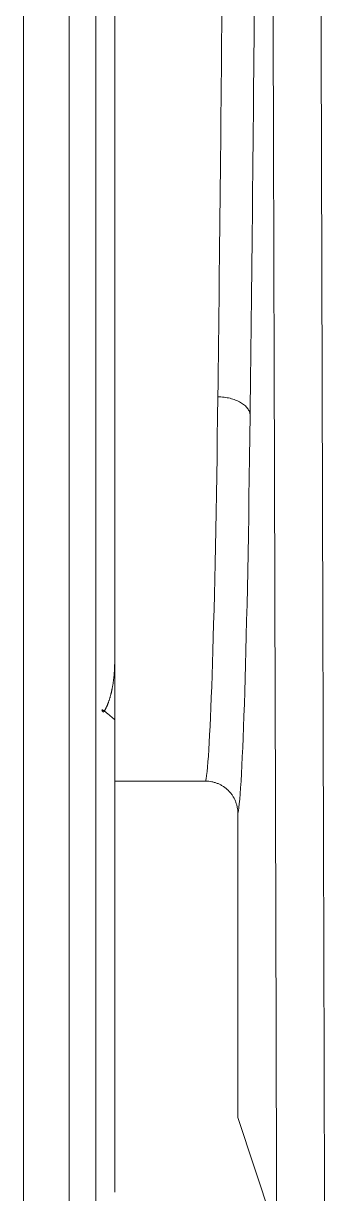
# Model space of a CAD drawing. Header units: inches. Extents: x 3778 to 56227, y -16914 to 35091.
# Drawn here: x 43235.61 to 43240.26, y -12645.99 to -12627.92 of the extents above; entities that cross this region are included whole.
import ezdxf

# ---------------------------------------------------------------- set-up
doc = ezdxf.new("R2010")
doc.units = ezdxf.units.IN
doc.header["$LTSCALE"] = 100
doc.header["$MEASUREMENT"] = 0
doc.layers.add('2-con', color=2, linetype='Continuous')
doc.layers.add('mark-B', color=2, linetype='Continuous', lineweight=20)

# ---------------------------------------------------------------- blocks, each defined once
blk = doc.blocks.new('무풍1WAY 대형')
at = {"layer": 'mark-B'}
for p, q in [((-555.468, -432.338), (-554.869, -434.137)), ((-554.869, -434.137), (-554.869, -438.833)), ((-554.372, -439.332), (-552.97, -439.332))]:
    blk.add_line(p, q, dxfattribs=at)
for centre, major_axis, ratio, start_param, end_param in [((-554.848, -453.602), (0, -14.819), 0.017455, 3.224212, 4.091435), ((-554.35, -453.602), (0, -14.322), 0.018062, 3.226482, 4.091211), ((-554.412, -471.105), (0, -45.311), 0.017455, 4.097856, 4.465042), ((-553.914, -471.105), (0, -44.813), 0.017649, 4.097856, 4.465042)]:
    blk.add_ellipse(centre, major_axis=major_axis, ratio=ratio, start_param=start_param, end_param=end_param, dxfattribs=at)
for points in [[(-552.677, -417.749), (-552.677, -430.948), (-552.676, -444.112), (-552.677, -457.233)], [(-552.264, -457.307), (-552.264, -444.215), (-552.264, -431.081), (-552.264, -417.913)], [(-552.968, -432.983), (-552.968, -435.416), (-552.968, -437.848), (-552.968, -440.279)], [(-552.968, -440.279), (-552.968, -440.398), (-552.968, -440.518), (-552.968, -440.638)], [(-552.968, -440.638), (-552.968, -440.681), (-552.968, -440.725), (-552.968, -440.769)], [(-552.968, -440.769), (-552.968, -440.907), (-552.968, -441.046), (-552.968, -441.185)], [(-552.968, -441.469), (-552.968, -441.373), (-552.968, -441.278), (-552.968, -441.182)]]:
    blk.add_open_spline(points, degree=3, dxfattribs=at)
for points, knots in [([(-551.56, -417.851), (-551.56, -418.023), (-551.56, -418.366), (-551.56, -418.881), (-551.56, -419.396), (-551.56, -419.911), (-551.56, -420.427), (-551.56, -420.943), (-551.56, -421.459), (-551.56, -421.976), (-551.56, -422.493), (-551.56, -423.011), (-551.56, -423.528), (-551.56, -424.047), (-551.56, -424.565), (-551.56, -425.084), (-551.56, -425.603), (-551.56, -426.122), (-551.56, -426.642), (-551.56, -427.162), (-551.56, -427.683), (-551.56, -428.204), (-551.56, -428.725), (-551.56, -429.246), (-551.56, -429.768), (-551.56, -430.29), (-551.56, -430.813), (-551.56, -431.335), (-551.56, -431.859), (-551.56, -432.382), (-551.56, -432.906), (-551.56, -433.43), (-551.56, -433.955), (-551.56, -434.479), (-551.56, -435.004), (-551.56, -435.53), (-551.56, -436.056), (-551.56, -436.582), (-551.56, -437.108), (-551.56, -437.635), (-551.56, -438.162), (-551.56, -438.69), (-551.56, -439.218), (-551.56, -439.746), (-551.56, -440.274), (-551.56, -440.803), (-551.56, -441.332), (-551.56, -441.862), (-551.56, -442.391), (-551.56, -442.922), (-551.56, -443.452), (-551.56, -443.983), (-551.56, -444.514), (-551.56, -445.045), (-551.56, -445.577), (-551.56, -446.109), (-551.56, -446.642), (-551.56, -447.174), (-551.56, -447.708), (-551.56, -448.241), (-551.56, -448.775), (-551.56, -449.309), (-551.56, -449.843), (-551.56, -450.378), (-551.56, -450.913), (-551.56, -451.448), (-551.56, -451.984), (-551.56, -452.52), (-551.56, -453.056), (-551.56, -453.593), (-551.56, -454.13), (-551.56, -454.667), (-551.56, -455.205), (-551.56, -455.743), (-551.56, -456.281), (-551.56, -456.82), (-551.56, -457.179), (-551.56, -457.359)], [0, 0, 0, 0, 0.012984, 0.025977, 0.03898, 0.051993, 0.065014, 0.078045, 0.091086, 0.104136, 0.117196, 0.130264, 0.143343, 0.156431, 0.169528, 0.182635, 0.195751, 0.208876, 0.222011, 0.235156, 0.248309, 0.261473, 0.274646, 0.287828, 0.301019, 0.31422, 0.327431, 0.340651, 0.35388, 0.367119, 0.380367, 0.393625, 0.406892, 0.420169, 0.433455, 0.446751, 0.460056, 0.47337, 0.486694, 0.500027, 0.51337, 0.526722, 0.540084, 0.553455, 0.566835, 0.580225, 0.593624, 0.607033, 0.620452, 0.633879, 0.647317, 0.660763, 0.674219, 0.687685, 0.70116, 0.714644, 0.728138, 0.741641, 0.755154, 0.768676, 0.782208, 0.795749, 0.8093, 0.82286, 0.836429, 0.850008, 0.863596, 0.877194, 0.890802, 0.904418, 0.918044, 0.93168, 0.945325, 0.95898, 0.972644, 0.986317, 1, 1, 1, 1]), ([(-555.468, -432.394), (-555.461, -435.082), (-555.453, -437.769), (-555.441, -441.796), (-555.437, -443.137), (-555.429, -445.82), (-555.425, -447.161), (-555.419, -449.172), (-555.417, -449.842), (-555.413, -451.182), (-555.411, -451.852), (-555.405, -453.862), (-555.401, -455.201), (-555.394, -457.209), (-555.392, -457.878), (-555.388, -459.216), (-555.385, -459.884), (-555.381, -461.22), (-555.379, -461.887), (-555.374, -463.222), (-555.369, -464.555), (-555.364, -465.887), (-555.359, -467.218), (-555.357, -467.883), (-555.349, -469.877), (-555.344, -471.204), (-555.327, -475.178), (-555.316, -477.818), (-555.292, -483.08), (-555.279, -485.702), (-555.259, -489.62), (-555.25, -491.25), (-555.241, -493.039), (-555.238, -493.526), (-555.236, -493.851), (-555.235, -494.014), (-555.231, -494.826), (-555.227, -495.476), (-555.224, -496.125)], [0, 0, 0, 0, 0.125, 0.125, 0.1875, 0.1875, 0.25, 0.25, 0.28125, 0.28125, 0.3125, 0.3125, 0.375, 0.375, 0.40625, 0.40625, 0.4375, 0.4375, 0.46875, 0.46875, 0.5, 0.53125, 0.53125, 0.5625, 0.5625, 0.625, 0.625, 0.75, 0.75, 0.875, 0.875, 0.9375, 0.953125, 0.960937, 0.960937, 0.96875, 0.96875, 1, 1, 1, 1]), ([(-556.207, -432.543), (-556.2, -435.147), (-556.193, -437.749), (-556.181, -441.649), (-556.177, -442.949), (-556.17, -445.548), (-556.166, -446.847), (-556.16, -448.795), (-556.158, -449.444), (-556.154, -450.742), (-556.152, -451.391), (-556.146, -453.337), (-556.142, -454.635), (-556.136, -456.581), (-556.134, -457.23), (-556.13, -458.528), (-556.127, -459.176), (-556.123, -460.474), (-556.121, -461.122), (-556.116, -462.419), (-556.114, -463.067), (-556.107, -465.009), (-556.103, -466.302), (-556.095, -468.239), (-556.093, -468.884), (-556.088, -470.174), (-556.085, -470.818), (-556.072, -474.037), (-556.061, -476.602), (-556.027, -484.271), (-556.002, -489.347), (-555.974, -494.387)], [0, 0, 0, 0, 0.125, 0.125, 0.1875, 0.1875, 0.25, 0.25, 0.28125, 0.28125, 0.3125, 0.3125, 0.375, 0.375, 0.40625, 0.40625, 0.4375, 0.4375, 0.46875, 0.46875, 0.5, 0.5, 0.5625, 0.5625, 0.59375, 0.59375, 0.625, 0.625, 0.75, 0.75, 1, 1, 1, 1]), ([(-554.869, -438.833), (-554.869, -438.866), (-554.866, -438.898), (-554.856, -438.946), (-554.852, -438.962), (-554.843, -438.993), (-554.837, -439.009), (-554.819, -439.054), (-554.804, -439.082), (-554.777, -439.123), (-554.767, -439.136), (-554.746, -439.162), (-554.735, -439.174), (-554.701, -439.208), (-554.676, -439.229), (-554.635, -439.257), (-554.621, -439.265), (-554.592, -439.28), (-554.563, -439.294), (-554.532, -439.305), (-554.501, -439.315), (-554.485, -439.319), (-554.437, -439.329), (-554.405, -439.332), (-554.372, -439.332)], [0, 0, 0, 0, 0.125, 0.125, 0.1875, 0.1875, 0.25, 0.25, 0.375, 0.375, 0.4375, 0.4375, 0.5, 0.5, 0.625, 0.625, 0.6875, 0.6875, 0.75, 0.8125, 0.8125, 0.875, 0.875, 1, 1, 1, 1]), ([(-552.968, -441.182), (-552.968, -440.957), (-552.968, -440.733), (-552.968, -440.304), (-552.968, -440.1), (-552.968, -439.896)], [0, 0, 0, 0, 0.524227, 0.524227, 1, 1, 1, 1]), ([(-552.968, -440.28), (-552.951, -440.296), (-552.933, -440.311), (-552.9, -440.34), (-552.884, -440.354), (-552.854, -440.378), (-552.841, -440.389), (-552.817, -440.408), (-552.806, -440.415), (-552.789, -440.427), (-552.783, -440.431), (-552.774, -440.435), (-552.772, -440.434), (-552.771, -440.43), (-552.773, -440.426), (-552.781, -440.414), (-552.787, -440.406), (-552.796, -440.397)], [0, 0, 0, 0, 0.125, 0.125, 0.25, 0.25, 0.375, 0.375, 0.5, 0.5, 0.625, 0.625, 0.75, 0.75, 0.875, 0.875, 1, 1, 1, 1]), ([(-552.968, -441.182), (-552.968, -441.174), (-552.968, -441.157), (-552.968, -441.133), (-552.967, -441.108), (-552.966, -441.084), (-552.965, -441.061), (-552.964, -441.038), (-552.962, -441.015), (-552.961, -440.993), (-552.959, -440.971), (-552.957, -440.949), (-552.955, -440.928), (-552.952, -440.907), (-552.95, -440.886), (-552.947, -440.866), (-552.944, -440.846), (-552.941, -440.827), (-552.938, -440.808), (-552.935, -440.79), (-552.931, -440.772), (-552.928, -440.754), (-552.924, -440.736), (-552.921, -440.72), (-552.917, -440.703), (-552.913, -440.687), (-552.909, -440.671), (-552.905, -440.656), (-552.901, -440.641), (-552.897, -440.626), (-552.892, -440.612), (-552.888, -440.598), (-552.884, -440.585), (-552.88, -440.572), (-552.875, -440.559), (-552.871, -440.547), (-552.866, -440.535), (-552.862, -440.523), (-552.857, -440.512), (-552.853, -440.502), (-552.848, -440.491), (-552.844, -440.481), (-552.839, -440.472), (-552.835, -440.463), (-552.831, -440.454), (-552.826, -440.445), (-552.822, -440.437), (-552.817, -440.43), (-552.813, -440.422), (-552.808, -440.415), (-552.804, -440.409), (-552.8, -440.403), (-552.797, -440.399), (-552.796, -440.397)], [0, 0, 0, 0, 0.031307, 0.062139, 0.092495, 0.122376, 0.151782, 0.180714, 0.20917, 0.237153, 0.264661, 0.291695, 0.318256, 0.344344, 0.369959, 0.395101, 0.419771, 0.443969, 0.467695, 0.49095, 0.513735, 0.536049, 0.557894, 0.57927, 0.600177, 0.620615, 0.640587, 0.660092, 0.679131, 0.697704, 0.715814, 0.73346, 0.750643, 0.767366, 0.783628, 0.799431, 0.814777, 0.829667, 0.844102, 0.858085, 0.871618, 0.884702, 0.89734, 0.909536, 0.921291, 0.93261, 0.943495, 0.953952, 0.963986, 0.9736, 0.982803, 0.9916, 1, 1, 1, 1]), ([(-552.968, -441.808), (-552.968, -441.756), (-552.968, -441.701), (-552.968, -441.629), (-552.968, -441.615), (-552.968, -441.586), (-552.968, -441.557), (-552.968, -441.52), (-552.968, -441.498), (-552.968, -441.483), (-552.968, -441.476), (-552.968, -441.469)], [0, 0, 0, 0, 0.5, 0.5, 0.625, 0.625, 0.75, 0.875, 0.9375, 0.9375, 1, 1, 1, 1]), ([(-552.968, -442.018), (-552.968, -442.003), (-552.968, -441.988), (-552.968, -441.955), (-552.968, -441.938), (-552.968, -441.885), (-552.968, -441.848), (-552.968, -441.808)], [0, 0, 0, 0, 0.25, 0.25, 0.5, 0.5, 1, 1, 1, 1]), ([(-552.968, -442.018), (-552.968, -442.192), (-552.968, -442.539), (-552.968, -443.06), (-552.968, -443.581), (-552.968, -444.102), (-552.968, -444.622), (-552.968, -445.143), (-552.968, -445.664), (-552.968, -446.184), (-552.968, -446.705), (-552.968, -447.226), (-552.968, -447.746), (-552.968, -448.266), (-552.968, -448.787), (-552.968, -449.307), (-552.968, -449.828), (-552.968, -450.348), (-552.968, -450.868), (-552.968, -451.388), (-552.968, -451.909), (-552.968, -452.429), (-552.968, -452.949), (-552.968, -453.469), (-552.968, -453.989), (-552.968, -454.509), (-552.968, -455.029), (-552.968, -455.549), (-552.968, -456.068), (-552.968, -456.588), (-552.968, -456.935), (-552.968, -457.108)], [0, 0, 0, 0, 0.034483, 0.068965, 0.103448, 0.13793, 0.172413, 0.206896, 0.241378, 0.275861, 0.310343, 0.344826, 0.379309, 0.413791, 0.448274, 0.482757, 0.51724, 0.551722, 0.586205, 0.620688, 0.655171, 0.689654, 0.724136, 0.758619, 0.793102, 0.827585, 0.862068, 0.896551, 0.931034, 0.965517, 1, 1, 1, 1]), ([(-554.56, -445.267), (-554.592, -445.266), (-554.625, -445.264), (-554.688, -445.257), (-554.719, -445.251), (-554.779, -445.236), (-554.807, -445.227), (-554.861, -445.206), (-554.887, -445.194), (-554.933, -445.168), (-554.953, -445.153), (-554.99, -445.122), (-555.005, -445.106), (-555.031, -445.071), (-555.04, -445.053), (-555.054, -445.017), (-555.057, -444.998), (-555.058, -444.98)], [0, 0, 0, 0, 0.125, 0.125, 0.25, 0.25, 0.375, 0.375, 0.5, 0.5, 0.625, 0.625, 0.75, 0.75, 0.875, 0.875, 1, 1, 1, 1])]:
    blk.add_open_spline(points, degree=3, knots=knots, dxfattribs=at)
blk = doc.blocks.new('dpdjzjs')
at = {"layer": 'mark-B', "rotation": 180}
blk.add_blockref('무풍1WAY 대형', (178654.915, 88751.491), dxfattribs=at)

msp = doc.modelspace()

# ---------------------------------------------------------------- block references
at = {"layer": '2-con'}
msp.add_blockref('dpdjzjs', (-135970.865, -101830.442), dxfattribs=at)

doc.saveas('drawing.dxf')
